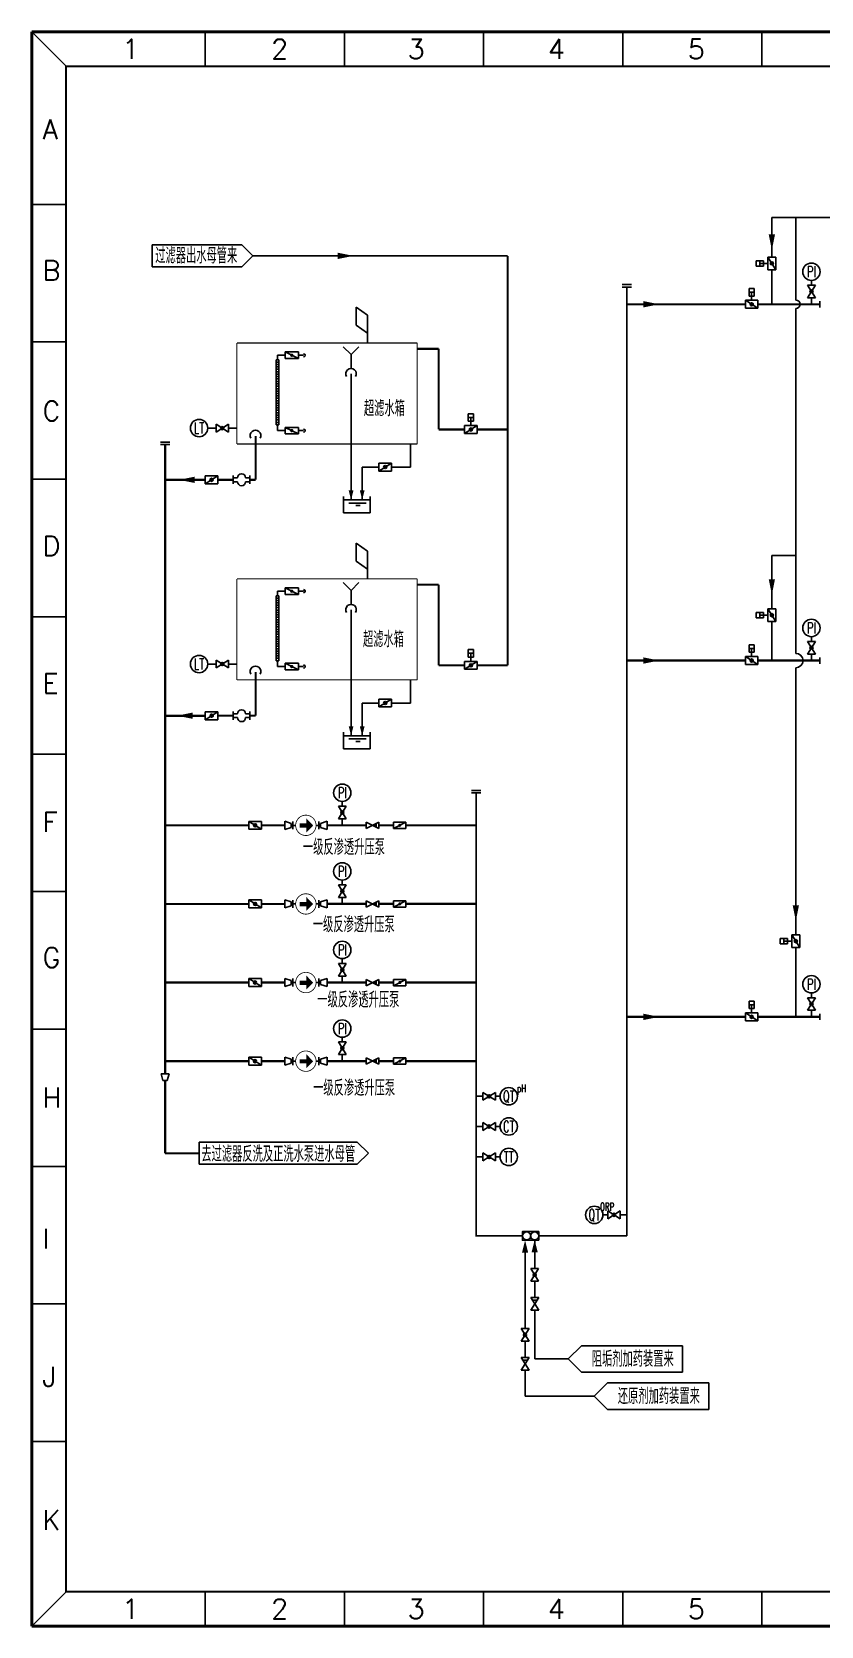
# Model space of a CAD drawing. Header units: millimetres. Extents: x 5704 to 6431, y 16369 to 16874.
# Drawn here: x 5704 to 5954, y 16369 to 16874 of the extents above; entities that cross this region are included whole.
import ezdxf
from ezdxf.enums import TextEntityAlignment as Align

# ---------------------------------------------------------------- set-up
doc = ezdxf.new("R2010")
doc.units = ezdxf.units.MM
for name, color, linetype in [('1', 1, 'Continuous'), ('3', 1, 'Continuous'), ('B', 6, 'Continuous'), ('cloud', 7, 'Continuous'), ('TEXT', 5, 'Continuous'), ('修改', 7, 'Continuous'), ('明细栏', 7, 'Continuous'), ('气动蝶阀', 7, 'Continuous'), ('生产水', 1, 'Continuous')]:
    doc.layers.add(name, color=color, linetype=linetype)
doc.styles.add('HZ', font='geditxt.shx', dxfattribs={"width": 0.7, "bigfont": 'hztxt1.shx'})
doc.styles.add('样式 2', font='txt.shx', dxfattribs={"height": 2})

# ---------------------------------------------------------------- blocks, each defined once
blk = doc.blocks.new('A$C17911FE2')
h = blk.add_hatch(color=0)
edge = h.paths.add_edge_path()
edge.add_arc((1.25, 2), 0.5, 0, 360)
at = {"color": 0}
for p, q in [((0, 0), (2.5, 4)), ((0, 4), (0, 0)), ((0, 4), (2.5, 4)), ((0, 0), (2.5, 0)), ((2.5, 4), (2.5, 0))]:
    blk.add_line(p, q, dxfattribs=at)
blk.add_circle((1.25, 2), 0.5, dxfattribs=at)
blk = doc.blocks.new('A$C10D062EE')
at = {"layer": '气动蝶阀', "color": 7}
for p, q in [((0, 2.83), (2.37, 2.83)), ((0, 2.83), (0, 1.17)), ((0, 1.17), (2.37, 1.17)), ((1.15, 2.83), (1.15, 1.17)), ((3.73, 2), (1.15, 2)), ((2.37, 2.83), (2.37, 1.17))]:
    blk.add_line(p, q, dxfattribs=at)
at = {"color": 0}
blk.add_blockref('A$C17911FE2', (3.73, 0), dxfattribs=at)
blk = doc.blocks.new('A$C73E33F1F')
at = {"color": 7}
for p, q in [((0, 0), (0, 2.56)), ((2.09, 1.92), (2.09, 0.64))]:
    blk.add_line(p, q, dxfattribs=at)
at = {"color": 0}
for p, q in [((2.09, 1.92), (0, 2.56)), ((2.09, 0.64), (0, 0))]:
    blk.add_line(p, q, dxfattribs=at)
blk = doc.blocks.new('A$C44DA49FD')
at = {"color": 0, "const_width": 0.25}
blk.add_lwpolyline([(7.34, 3.36, 1), (0.88, 3.36, 1), (7.34, 3.36, -1)], format="xyb", dxfattribs=at)
at = {"color": 7}
for points in [[(6.42, 3.3), (4.22, 5.62), (4.22, 1.1)], [(4.22, 3.96), (2.11, 3.96), (4.22, 2.64), (2.11, 2.64)]]:
    blk.add_solid(points, dxfattribs=at)
at = {"layer": '修改', "color": 0}
for p, q in [((0, 4.61), (0, 2.11)), ((0, 3.36), (0.91, 3.36)), ((8.26, 3.36), (7.34, 3.36)), ((8.26, 4.61), (8.26, 2.11))]:
    blk.add_line(p, q, dxfattribs=at)

msp = doc.modelspace()

# ---------------------------------------------------------------- hatches: boundary and pattern name
h = msp.add_hatch(color=0)
edge = h.paths.add_edge_path()
edge.add_arc((5951.22, 16792.01), 0.5, 0, 360)
h = msp.add_hatch(color=0)
edge = h.paths.add_edge_path()
edge.add_arc((5764.49, 16748.69), 0.5, 0, 360)
h = msp.add_hatch(color=0)
edge = h.paths.add_edge_path()
edge.add_arc((5951.22, 16679.11), 0.5, 0, 360)
h = msp.add_hatch(color=0)
edge = h.paths.add_edge_path()
edge.add_arc((5764.49, 16673.94), 0.5, 0, 360)
h = msp.add_hatch(color=0)
edge = h.paths.add_edge_path()
edge.add_arc((5802.51, 16626.9), 0.5, 0, 360)
for points in [[(5813.28, 16622.26), (5812.13, 16622.84), (5813.28, 16623.41)], [(5813.28, 16597.36), (5812.13, 16597.93), (5813.28, 16598.5)], [(5813.28, 16572.45), (5812.13, 16573.02), (5813.28, 16573.59)], [(5813.28, 16547.54), (5812.13, 16548.11), (5813.28, 16548.69)]]:
    msp.add_hatch(color=256).paths.add_polyline_path(points)
h = msp.add_hatch(color=0)
edge = h.paths.add_edge_path()
edge.add_arc((5802.51, 16601.99), 0.5, 0, 360)
h = msp.add_hatch(color=0)
edge = h.paths.add_edge_path()
edge.add_arc((5802.51, 16577.09), 0.5, 0, 360)
h = msp.add_hatch(color=0)
edge = h.paths.add_edge_path()
edge.add_arc((5951.22, 16566.22), 0.5, 0, 360)
h = msp.add_hatch(color=0)
edge = h.paths.add_edge_path()
edge.add_arc((5802.51, 16552.18), 0.5, 0, 360)
h = msp.add_hatch(color=0)
edge = h.paths.add_edge_path()
edge.add_arc((5849.03, 16536.97), 0.5, 0, 360)
h = msp.add_hatch(color=0)
edge = h.paths.add_edge_path()
edge.add_arc((5849.03, 16527.41), 0.5, 0, 360)
h = msp.add_hatch(color=0)
edge = h.paths.add_edge_path()
edge.add_arc((5849.03, 16517.76), 0.5, 0, 360)
h = msp.add_hatch(color=0)
edge = h.paths.add_edge_path()
edge.add_arc((5888.64, 16499.41), 0.5, 0, 360)
at = {"layer": '1'}
h = msp.add_hatch(color=0, dxfattribs=at)
edge = h.paths.add_edge_path()
edge.add_arc((5863.49, 16480.44), 0.5, 0, 360)
h = msp.add_hatch(color=0, dxfattribs=at)
edge = h.paths.add_edge_path()
edge.add_arc((5860.45, 16461.39), 0.5, 0, 360)

# ---------------------------------------------------------------- linework, layer by layer
at = {"color": 7, "linetype": 'ByBlock', "lineweight": 50}
for p, q in [((5704.12, 16874.24), (6431.36, 16874.24)), ((5704.12, 16369.1), (5704.12, 16874.24)), ((6431.36, 16369.1), (5704.12, 16369.1))]:
    msp.add_line(p, q, dxfattribs=at)
at = {"color": 7, "linetype": 'ByBlock', "lineweight": -3}
for p, q in [((5715.01, 16863.36), (5704.12, 16874.24)), ((5759.1, 16874.24), (5759.1, 16863.36)), ((5803.19, 16874.24), (5803.19, 16863.36)), ((5847.28, 16874.24), (5847.28, 16863.36)), ((5891.38, 16874.24), (5891.38, 16863.36)), ((5935.47, 16874.24), (5935.47, 16863.36)), ((5715.01, 16819.56), (5704.12, 16819.56)), ((5715.01, 16776.02), (5704.12, 16776.02)), ((5715.01, 16732.47), (5704.12, 16732.47)), ((5715.01, 16688.92), (5704.12, 16688.92)), ((5715.01, 16645.38), (5704.12, 16645.38)), ((5715.01, 16601.83), (5704.12, 16601.83)), ((5715.01, 16558.28), (5704.12, 16558.28)), ((5715.01, 16514.74), (5704.12, 16514.74)), ((5715.01, 16471.19), (5704.12, 16471.19)), ((5715.01, 16427.64), (5704.12, 16427.64)), ((5715.01, 16379.98), (5704.12, 16369.1)), ((5759.1, 16379.98), (5759.1, 16369.1)), ((5759.1, 16379.98), (5759.1, 16369.1)), ((5803.19, 16379.98), (5803.19, 16369.1)), ((5847.28, 16379.98), (5847.28, 16369.1)), ((5891.38, 16379.98), (5891.38, 16369.1)), ((5935.47, 16379.98), (5935.47, 16369.1))]:
    msp.add_line(p, q, dxfattribs=at)
at = {"color": 7, "linetype": 'ByBlock', "lineweight": 30}
for p, q in [((5715.01, 16863.36), (6420.47, 16863.36)), ((5715.01, 16379.98), (5715.01, 16863.36)), ((6420.47, 16379.98), (5715.01, 16379.98))]:
    msp.add_line(p, q, dxfattribs=at)
at = {"color": 0}
for p, q in [((5938.67, 16815.43), (6265.1, 16815.43)), ((5742.22, 16806.77), (5742.22, 16799.77)), ((5774.16, 16803.27), (5770.66, 16806.77)), ((5774.16, 16803.27), (5770.66, 16799.77)), ((5949.97, 16794.01), (5952.47, 16790.01)), ((5949.97, 16794.01), (5952.47, 16794.01)), ((5951.22, 16795.51), (5951.22, 16794.01)), ((5806.88, 16787), (5806.88, 16781.3)), ((5949.97, 16790.01), (5952.47, 16790.01)), ((5951.22, 16790.01), (5951.22, 16787.93)), ((5953.86, 16788.93), (5953.86, 16786.93)), ((5762.49, 16749.94), (5766.49, 16747.44)), ((5762.49, 16749.94), (5762.49, 16747.44)), ((5766.49, 16749.94), (5766.49, 16747.44)), ((5806.88, 16712.25), (5806.88, 16706.55)), ((5949.97, 16681.11), (5952.47, 16677.11)), ((5949.97, 16681.11), (5952.47, 16681.11)), ((5951.22, 16682.61), (5951.22, 16681.11)), ((5762.49, 16675.19), (5766.49, 16672.69)), ((5762.49, 16675.19), (5762.49, 16672.69)), ((5766.49, 16675.19), (5766.49, 16672.69)), ((5949.97, 16677.11), (5952.47, 16677.11)), ((5951.22, 16677.11), (5951.22, 16675.04)), ((5953.86, 16676.04), (5953.86, 16674.04)), ((5802.51, 16630.4), (5802.51, 16628.9)), ((5803.76, 16628.9), (5801.26, 16624.9)), ((5803.76, 16628.9), (5801.26, 16628.9)), ((5803.76, 16624.9), (5801.26, 16624.9)), ((5802.51, 16624.9), (5802.51, 16622.83)), ((5802.51, 16605.49), (5802.51, 16603.99)), ((5803.76, 16603.99), (5801.26, 16599.99)), ((5803.76, 16603.99), (5801.26, 16603.99)), ((5803.76, 16599.99), (5801.26, 16599.99)), ((5802.51, 16599.99), (5802.51, 16597.92)), ((5803.76, 16579.09), (5801.26, 16575.09)), ((5803.76, 16579.09), (5801.26, 16579.09)), ((5802.51, 16580.59), (5802.51, 16579.09)), ((5803.76, 16575.09), (5801.26, 16575.09)), ((5802.51, 16575.09), (5802.51, 16573.02)), ((5951.22, 16569.72), (5951.22, 16568.22)), ((5949.97, 16568.22), (5952.47, 16564.22)), ((5949.97, 16568.22), (5952.47, 16568.22)), ((5949.97, 16564.22), (5952.47, 16564.22)), ((5951.22, 16564.22), (5951.22, 16562.15)), ((5953.86, 16563.15), (5953.86, 16561.15)), ((5803.76, 16554.18), (5801.26, 16550.18)), ((5803.76, 16554.18), (5801.26, 16554.18)), ((5802.51, 16555.68), (5802.51, 16554.18)), ((5803.76, 16550.18), (5801.26, 16550.18)), ((5802.51, 16550.18), (5802.51, 16548.11)), ((5847.03, 16536.97), (5844.96, 16536.97)), ((5851.03, 16535.72), (5847.03, 16538.22)), ((5847.03, 16535.72), (5847.03, 16538.22)), ((5851.03, 16535.72), (5851.03, 16538.22)), ((5852.53, 16536.97), (5851.03, 16536.97)), ((5851.03, 16526.16), (5847.03, 16528.66)), ((5847.03, 16526.16), (5847.03, 16528.66)), ((5851.03, 16526.16), (5851.03, 16528.66)), ((5847.03, 16527.41), (5844.96, 16527.41)), ((5852.53, 16527.41), (5851.03, 16527.41)), ((5757.1, 16515.42), (5757.1, 16522.42)), ((5810.77, 16518.92), (5807.27, 16522.42)), ((5810.77, 16518.92), (5807.27, 16515.42)), ((5851.03, 16516.51), (5847.03, 16519.01)), ((5847.03, 16516.51), (5847.03, 16519.01)), ((5851.03, 16516.51), (5851.03, 16519.01)), ((5847.03, 16517.76), (5844.96, 16517.76)), ((5852.53, 16517.76), (5851.03, 16517.76)), ((5885.14, 16499.41), (5886.64, 16499.41)), ((5886.64, 16498.16), (5890.64, 16500.66)), ((5886.64, 16498.16), (5886.64, 16500.66)), ((5890.64, 16498.16), (5890.64, 16500.66)), ((5890.64, 16499.41), (5892.71, 16499.41)), ((5864.76, 16469.25), (5862.26, 16473.25)), ((5862.26, 16473.25), (5864.76, 16473.25)), ((5862.26, 16469.25), (5864.76, 16473.25)), ((5862.26, 16469.25), (5864.76, 16469.25)), ((5862.78, 16472.42), (5864.24, 16472.42)), ((5874.09, 16453.75), (5878.29, 16457.95)), ((5910.38, 16449.55), (5910.38, 16457.95)), ((5861.71, 16450.2), (5859.21, 16454.2)), ((5859.21, 16454.2), (5861.71, 16454.2)), ((5859.21, 16450.2), (5861.71, 16454.2)), ((5859.73, 16453.38), (5861.2, 16453.38)), ((5874.09, 16453.75), (5878.29, 16449.55)), ((5859.21, 16450.2), (5861.71, 16450.2)), ((5882.35, 16441.95), (5886.55, 16446.15)), ((5918.64, 16437.75), (5918.64, 16446.15)), ((5882.35, 16441.95), (5886.55, 16437.75))]:
    msp.add_line(p, q, dxfattribs=at)
at = {"color": 7}
for p, q in [((5938.67, 16802.89), (5938.67, 16815.43)), ((5938.67, 16787.93), (5938.67, 16798.89)), ((5784.43, 16772.82), (5788.63, 16770.72)), ((5784.43, 16770.72), (5784.43, 16772.82)), ((5784.43, 16770.72), (5784.43, 16772.82)), ((5788.63, 16770.72), (5788.63, 16772.82)), ((5784.43, 16748.94), (5788.63, 16746.85)), ((5784.43, 16746.85), (5784.43, 16748.94)), ((5784.43, 16746.85), (5784.43, 16748.94)), ((5788.63, 16746.85), (5788.63, 16748.94)), ((5938.67, 16691.44), (5938.67, 16708.3)), ((5784.43, 16698.07), (5788.63, 16695.97)), ((5784.43, 16695.97), (5784.43, 16698.07)), ((5784.43, 16695.97), (5784.43, 16698.07)), ((5788.63, 16695.97), (5788.63, 16698.07)), ((5938.67, 16675.04), (5938.67, 16687.44)), ((5784.43, 16674.19), (5788.63, 16672.09)), ((5784.43, 16672.09), (5784.43, 16674.19)), ((5784.43, 16672.09), (5784.43, 16674.19)), ((5788.63, 16672.09), (5788.63, 16674.19)), ((5814.13, 16621.84), (5810.13, 16623.84)), ((5810.13, 16621.84), (5814.13, 16623.84)), ((5810.13, 16623.84), (5810.13, 16621.84)), ((5810.13, 16623.84), (5810.13, 16621.84)), ((5814.13, 16623.84), (5814.13, 16621.84)), ((5818.7, 16621.84), (5818.7, 16623.84)), ((5822.7, 16623.84), (5818.7, 16621.84)), ((5822.7, 16621.84), (5822.7, 16623.84)), ((5822.7, 16621.84), (5822.7, 16623.84)), ((5814.13, 16596.93), (5810.13, 16598.93)), ((5810.13, 16596.93), (5814.13, 16598.93)), ((5810.13, 16598.93), (5810.13, 16596.93)), ((5810.13, 16598.93), (5810.13, 16596.93)), ((5814.13, 16598.93), (5814.13, 16596.93)), ((5818.7, 16596.93), (5818.7, 16598.93)), ((5822.7, 16598.93), (5818.7, 16596.93)), ((5822.7, 16596.93), (5822.7, 16598.93)), ((5822.7, 16596.93), (5822.7, 16598.93)), ((5814.13, 16572.02), (5810.13, 16574.02)), ((5810.13, 16572.02), (5814.13, 16574.02)), ((5810.13, 16574.02), (5810.13, 16572.02)), ((5810.13, 16574.02), (5810.13, 16572.02)), ((5814.13, 16574.02), (5814.13, 16572.02)), ((5818.7, 16572.02), (5818.7, 16574.02)), ((5822.7, 16574.02), (5818.7, 16572.02)), ((5822.7, 16572.02), (5822.7, 16574.02)), ((5822.7, 16572.02), (5822.7, 16574.02)), ((5814.13, 16547.11), (5810.13, 16549.11)), ((5810.13, 16547.11), (5814.13, 16549.11)), ((5810.13, 16549.11), (5810.13, 16547.11)), ((5810.13, 16549.11), (5810.13, 16547.11)), ((5814.13, 16549.11), (5814.13, 16547.11)), ((5818.7, 16547.11), (5818.7, 16549.11)), ((5822.7, 16549.11), (5818.7, 16547.11)), ((5822.7, 16547.11), (5822.7, 16549.11)), ((5822.7, 16547.11), (5822.7, 16549.11)), ((5747.64, 16544.12), (5745.08, 16544.12)), ((5745.68, 16542.03), (5746.97, 16542.03))]:
    msp.add_line(p, q, dxfattribs=at)
for p, q in [((5806.88, 16787), (5810.48, 16784.46)), ((5806.88, 16781.3), (5810.48, 16778.77)), ((5810.48, 16784.46), (5810.48, 16775.67)), ((5805.3, 16772.01), (5802.81, 16774.48)), ((5805.3, 16772.01), (5807.79, 16774.48)), ((5805.3, 16772.01), (5805.3, 16767.59)), ((5805.3, 16765.91), (5805.3, 16725.95)), ((5824.12, 16743.67), (5824.12, 16736.35)), ((5808.82, 16736.35), (5808.82, 16725.95)), ((5814.1, 16736.35), (5808.82, 16736.35)), ((5824.12, 16736.35), (5818.1, 16736.35)), ((5802.89, 16727.06), (5802.89, 16721.81)), ((5811.39, 16725.95), (5802.89, 16725.95)), ((5811.39, 16721.81), (5811.39, 16727.06)), ((5802.89, 16721.81), (5811.39, 16721.81)), ((5810.03, 16724.95), (5804.54, 16724.95)), ((5806.36, 16724.95), (5804.57, 16724.95)), ((5808.14, 16724.14), (5806.78, 16724.14)), ((5810.03, 16724.95), (5808.56, 16724.95)), ((5806.88, 16712.25), (5810.48, 16709.71)), ((5806.88, 16706.55), (5810.48, 16704.02)), ((5810.48, 16709.71), (5810.48, 16700.92)), ((5805.3, 16697.26), (5802.81, 16699.73)), ((5805.3, 16697.26), (5807.79, 16699.73)), ((5805.3, 16697.26), (5805.3, 16692.84)), ((5805.3, 16691.16), (5805.3, 16651.2)), ((5824.12, 16668.92), (5824.12, 16661.59)), ((5808.82, 16661.59), (5808.82, 16651.2)), ((5814.1, 16661.59), (5808.82, 16661.59)), ((5824.12, 16661.59), (5818.1, 16661.59)), ((5802.89, 16652.31), (5802.89, 16647.06)), ((5811.39, 16651.2), (5802.89, 16651.2)), ((5810.03, 16650.2), (5804.54, 16650.2)), ((5806.36, 16650.2), (5804.57, 16650.2)), ((5810.03, 16650.2), (5808.56, 16650.2)), ((5811.39, 16647.06), (5811.39, 16652.31)), ((5802.89, 16647.06), (5811.39, 16647.06)), ((5808.14, 16649.38), (5806.78, 16649.38))]:
    msp.add_line(p, q)
at = {"color": 0, "linetype": 'Continuous'}
msp.add_line((5745.68, 16542.03), (5745.08, 16544.12), dxfattribs=at)
at = {"color": 7, "linetype": 'Continuous'}
msp.add_line((5746.97, 16542.03), (5747.64, 16544.12), dxfattribs=at)
at = {"color": 6}
for p, q in [((5860.45, 16490.05), (5860.45, 16463.39)), ((5860.45, 16459.39), (5860.45, 16454.2)), ((5860.46, 16454.2), (5860.46, 16459.39)), ((5860.45, 16450.2), (5860.45, 16446.75)), ((5860.45, 16446.75), (5860.45, 16441.95)), ((5860.45, 16441.95), (5882.35, 16441.95))]:
    msp.add_line(p, q, dxfattribs=at)
at = {"color": 3, "linetype": 'Continuous', "const_width": 0.7}
for points in [[(5892.71, 16787.93), (5930.26, 16787.93)], [(5934.26, 16787.93), (5953.86, 16787.93)], [(5833.04, 16773.82), (5826.27, 16773.82)], [(5833.04, 16773.82), (5833.04, 16748.27)], [(5775.04, 16746.22), (5775.04, 16741.23)], [(5841.24, 16748.27), (5833.04, 16748.27)], [(5854.96, 16748.27), (5845.24, 16748.27)], [(5746.36, 16743.47), (5746.36, 16544.12)], [(5775.04, 16743.67), (5775.04, 16732.32)], [(5759.07, 16732.31), (5746.36, 16732.31)], [(5767.96, 16732.32), (5763.07, 16732.32)], [(5833.04, 16699.07), (5826.27, 16699.07)], [(5833.04, 16699.07), (5833.04, 16673.52)], [(5892.71, 16675.04), (5930.26, 16675.04)], [(5934.26, 16675.04), (5953.86, 16675.04)], [(5775.04, 16671.46), (5775.04, 16666.48)], [(5841.24, 16673.52), (5833.04, 16673.52)], [(5854.96, 16673.52), (5845.24, 16673.52)], [(5775.04, 16668.92), (5775.04, 16657.57)], [(5759.09, 16657.56), (5746.36, 16657.56)], [(5767.96, 16657.57), (5763.09, 16657.57)], [(5746.36, 16622.83), (5772.87, 16622.83)], [(5776.87, 16622.83), (5784.27, 16622.83)], [(5797.71, 16622.84), (5810.13, 16622.84)], [(5814.13, 16622.84), (5818.7, 16622.84)], [(5822.7, 16622.84), (5844.96, 16622.84)], [(5746.36, 16597.92), (5772.87, 16597.92)], [(5776.87, 16597.92), (5784.27, 16597.92)], [(5797.71, 16597.93), (5810.13, 16597.93)], [(5814.13, 16597.93), (5818.7, 16597.93)], [(5822.7, 16597.93), (5844.96, 16597.93)], [(5746.36, 16573.02), (5772.87, 16573.02)], [(5776.87, 16573.02), (5784.27, 16573.02)], [(5797.71, 16573.02), (5810.13, 16573.02)], [(5814.13, 16573.02), (5818.7, 16573.02)], [(5822.7, 16573.02), (5844.96, 16573.02)], [(5892.71, 16562.15), (5930.26, 16562.15)], [(5934.26, 16562.15), (5953.86, 16562.15)], [(5746.36, 16548.11), (5772.87, 16548.11)], [(5776.87, 16548.11), (5784.27, 16548.11)], [(5797.71, 16548.11), (5810.13, 16548.11)], [(5814.13, 16548.11), (5818.7, 16548.11)], [(5822.7, 16548.11), (5844.96, 16548.11)], [(5746.36, 16542.03), (5746.36, 16518.92)], [(5746.36, 16518.92), (5757.1, 16518.92)]]:
    msp.add_lwpolyline(points, dxfattribs=at)
at = {"const_width": 0.367}
for points in [[(5826.27, 16775.67), (5769.1, 16775.67)], [(5769.1, 16775.67), (5769.1, 16743.67)], [(5826.27, 16775.67), (5826.27, 16743.67)], [(5826.27, 16743.67), (5769.1, 16743.67)], [(5826.27, 16700.92), (5769.1, 16700.92)], [(5769.1, 16700.92), (5769.1, 16668.92)], [(5826.27, 16700.92), (5826.27, 16668.92)], [(5826.27, 16668.92), (5769.1, 16668.92)]]:
    msp.add_lwpolyline(points, dxfattribs=at)
at = {"color": 0, "linetype": 'Continuous', "const_width": 0.7}
for points in [[(5775.04, 16732.32), (5773.19, 16732.32)], [(5775.04, 16657.57), (5773.19, 16657.57)]]:
    msp.add_lwpolyline(points, dxfattribs=at)
at = {"color": 7}
for points in [[(5805.3, 16728.95, 1.5, 0, 0), (5805.3, 16725.95, 0, 0, 0)], [(5808.82, 16728.95, 1.5, 0, 0), (5808.82, 16725.95, 0, 0, 0)], [(5805.3, 16654.2, 1.5, 0, 0), (5805.3, 16651.2, 0, 0, 0)], [(5808.82, 16654.2, 1.5, 0, 0), (5808.82, 16651.2, 0, 0, 0)]]:
    msp.add_lwpolyline(points, format="xyseb", dxfattribs=at)
msp.add_lwpolyline([(5864.8, 16491.36), (5859.61, 16491.36), (5859.61, 16494.13), (5864.8, 16494.13)], close=True, dxfattribs=at)
at = {"color": 0}
for centre, radius in [((5951.22, 16798.26), 2.75), ((5951.22, 16792.01), 0.5), ((5757.13, 16748.69), 2.75), ((5764.49, 16748.69), 0.5), ((5951.22, 16685.36), 2.75), ((5757.13, 16673.94), 2.75), ((5951.22, 16679.11), 0.5), ((5764.49, 16673.94), 0.5), ((5802.51, 16633.15), 2.75), ((5802.51, 16626.9), 0.5), ((5802.51, 16608.24), 2.75), ((5802.51, 16601.99), 0.5), ((5802.51, 16583.34), 2.75), ((5802.51, 16577.09), 0.5), ((5951.22, 16572.47), 2.75), ((5951.22, 16566.22), 0.5), ((5802.51, 16558.43), 2.75), ((5802.51, 16552.18), 0.5), ((5855.28, 16536.97), 2.75), ((5849.03, 16536.97), 0.5), ((5855.28, 16527.41), 2.75), ((5849.03, 16527.41), 0.5), ((5849.03, 16517.76), 0.5), ((5855.28, 16517.76), 2.75), ((5882.39, 16499.41), 2.75), ((5888.64, 16499.41), 0.5)]:
    msp.add_circle(centre, radius, dxfattribs=at)
at = {"color": 7}
for centre in [(5860.94, 16492.73), (5863.49, 16492.73)]:
    msp.add_circle(centre, 1.28, dxfattribs=at)
at = {"color": 7, "ltscale": 0.2}
for centre in [(5790.25, 16771.77), (5790.25, 16747.89), (5790.25, 16697.02), (5790.25, 16673.14)]:
    msp.add_arc(centre, 0.501, 270, 90, dxfattribs=at)
for centre in [(5805.3, 16765.91), (5805.3, 16691.16)]:
    msp.add_arc(centre, 1.68, 328.7532, 211.2468)
at = {"color": 3, "linetype": 'Continuous'}
for centre in [(5775.01, 16746.39), (5775.01, 16671.63)]:
    msp.add_arc(centre, 1.68, 328.7532, 211.2468, dxfattribs=at)
at = {"color": 6}
msp.add_solid([(5861.43, 16487.45), (5860.45, 16491.36), (5859.47, 16487.45)], dxfattribs=at)
at = {"layer": '1', "color": 7}
for p, q in [((5770.66, 16806.77), (5742.22, 16806.77)), ((5770.66, 16799.77), (5742.22, 16799.77)), ((5788.63, 16772.82), (5784.43, 16772.82)), ((5784.43, 16770.72), (5788.63, 16770.72)), ((5788.63, 16748.94), (5784.43, 16748.94)), ((5784.43, 16746.85), (5788.63, 16746.85)), ((5788.63, 16698.07), (5784.43, 16698.07)), ((5784.43, 16695.97), (5788.63, 16695.97)), ((5788.63, 16674.19), (5784.43, 16674.19)), ((5784.43, 16672.09), (5788.63, 16672.09)), ((5813.28, 16623.41), (5813.28, 16622.26)), ((5813.28, 16623.41), (5813.28, 16622.26)), ((5818.7, 16623.84), (5822.7, 16623.84)), ((5822.7, 16621.84), (5818.7, 16621.84)), ((5813.28, 16598.5), (5813.28, 16597.36)), ((5813.28, 16598.5), (5813.28, 16597.36)), ((5818.7, 16598.93), (5822.7, 16598.93)), ((5822.7, 16596.93), (5818.7, 16596.93)), ((5818.7, 16574.02), (5822.7, 16574.02)), ((5813.28, 16573.59), (5813.28, 16572.45)), ((5813.28, 16573.59), (5813.28, 16572.45)), ((5822.7, 16572.02), (5818.7, 16572.02)), ((5813.28, 16548.69), (5813.28, 16547.54)), ((5813.28, 16548.69), (5813.28, 16547.54)), ((5818.7, 16549.11), (5822.7, 16549.11)), ((5822.7, 16547.11), (5818.7, 16547.11)), ((5807.27, 16522.42), (5757.1, 16522.42)), ((5807.27, 16515.42), (5757.1, 16515.42)), ((5878.29, 16457.95), (5910.38, 16457.95)), ((5878.29, 16449.55), (5910.38, 16449.55)), ((5886.55, 16446.15), (5918.64, 16446.15)), ((5886.55, 16437.75), (5918.64, 16437.75))]:
    msp.add_line(p, q, dxfattribs=at)
at = {"layer": '1', "color": 0}
for p, q in [((5952.47, 16794.01), (5949.97, 16790.01)), ((5762.49, 16747.44), (5766.49, 16749.94)), ((5952.47, 16681.11), (5949.97, 16677.11)), ((5762.49, 16672.69), (5766.49, 16675.19)), ((5801.26, 16628.9), (5803.76, 16624.9)), ((5801.26, 16603.99), (5803.76, 16599.99)), ((5801.26, 16579.09), (5803.76, 16575.09)), ((5952.47, 16568.22), (5949.97, 16564.22)), ((5801.26, 16554.18), (5803.76, 16550.18)), ((5851.03, 16538.22), (5847.03, 16535.72)), ((5851.03, 16528.66), (5847.03, 16526.16)), ((5851.03, 16519.01), (5847.03, 16516.51)), ((5886.64, 16500.66), (5890.64, 16498.16)), ((5862.24, 16482.44), (5864.74, 16478.44)), ((5862.24, 16482.44), (5864.74, 16482.44)), ((5864.74, 16482.44), (5862.24, 16478.44)), ((5862.24, 16478.44), (5864.74, 16478.44)), ((5859.2, 16463.39), (5861.7, 16459.39)), ((5859.2, 16463.39), (5861.7, 16463.39)), ((5861.7, 16463.39), (5859.2, 16459.39)), ((5859.2, 16459.39), (5861.7, 16459.39))]:
    msp.add_line(p, q, dxfattribs=at)
at = {"layer": '1', "color": 40}
for p, q in [((5863.49, 16491.46), (5863.49, 16482.44)), ((5863.49, 16478.44), (5863.49, 16473.25)), ((5863.49, 16453.75), (5863.49, 16469.25)), ((5863.49, 16453.75), (5874.09, 16453.75))]:
    msp.add_line(p, q, dxfattribs=at)
at = {"layer": '1', "color": 0}
for points in [[(5938.67, 16805.11, 0, 2, 0), (5938.67, 16810.11, 2, 2, 0)], [(5938.67, 16695.82, 0, 2, 0), (5938.67, 16700.82, 2, 2, 0)], [(5946.26, 16592.5, 0, 2, 0), (5946.26, 16597.5, 2, 2, 0)]]:
    msp.add_lwpolyline(points, format="xyseb", dxfattribs=at)
at = {"layer": '1', "color": 3}
for points in [[(5806.03, 16803.27, 0, 2, 0), (5801.03, 16803.27, 2, 2, 0)], [(5902.95, 16787.93, 0, 2, 0), (5897.95, 16787.93, 2, 2, 0)], [(5750.76, 16732.31, 0, 2, 0), (5755.76, 16732.31, 2, 2, 0)], [(5902.95, 16675.04, 0, 2, 0), (5897.95, 16675.04, 2, 2, 0)], [(5750.12, 16657.56, 0, 2, 0), (5755.12, 16657.56, 2, 2, 0)], [(5902.95, 16562.15, 0, 2, 0), (5897.95, 16562.15, 2, 2, 0)]]:
    msp.add_lwpolyline(points, format="xyseb", dxfattribs=at)
at = {"layer": '1', "color": 7}
for points, const_width in [([(5786.34, 16771.77, -1), (5786.66, 16771.77, -1)], 0.729), ([(5786.34, 16747.89, -1), (5786.66, 16747.89, -1)], 0.729), ([(5786.34, 16697.02, -1), (5786.66, 16697.02, -1)], 0.729), ([(5786.34, 16673.14, -1), (5786.66, 16673.14, -1)], 0.729), ([(5820.88, 16622.84, 1), (5820.57, 16622.84, 1)], 0.694), ([(5820.88, 16597.93, 1), (5820.57, 16597.93, 1)], 0.694), ([(5820.88, 16573.02, 1), (5820.57, 16573.02, 1)], 0.694), ([(5820.88, 16548.11, 1), (5820.57, 16548.11, 1)], 0.694)]:
    msp.add_lwpolyline(points, format="xyb", close=True, dxfattribs=dict(at, const_width=const_width))
at = {"layer": '1', "color": 0}
for centre in [(5863.49, 16480.44), (5860.45, 16461.39)]:
    msp.add_circle(centre, 0.5, dxfattribs=at)
at = {"layer": '1', "color": 40}
msp.add_solid([(5864.47, 16487.55), (5863.49, 16491.46), (5862.52, 16487.55)], dxfattribs=at)
at = {"layer": '3', "color": 0}
msp.add_line((5863.49, 16482.26), (5863.49, 16489.1), dxfattribs=at)
at = {"layer": 'B', "color": 7, "ltscale": 25}
for p, q in [((5781.57, 16749.72), (5781.57, 16770.34)), ((5782.42, 16770.34), (5781.57, 16770.34)), ((5782.42, 16770.34), (5782.42, 16749.72)), ((5781.57, 16674.96), (5781.57, 16695.58)), ((5782.42, 16695.58), (5781.57, 16695.58)), ((5782.42, 16695.58), (5782.42, 16674.96))]:
    msp.add_line(p, q, dxfattribs=at)
at = {"layer": 'B', "color": 0}
for p, q in [((5767.96, 16733.63), (5767.96, 16731.02)), ((5767.96, 16733.63), (5767.96, 16731.02)), ((5773.19, 16733.63), (5773.19, 16731.02)), ((5767.96, 16658.88), (5767.96, 16656.26)), ((5767.96, 16658.88), (5767.96, 16656.26)), ((5773.19, 16658.88), (5773.19, 16656.26))]:
    msp.add_line(p, q, dxfattribs=at)
at = {"layer": 'B', "color": 0, "ltscale": 25}
for p, q in [((5767.96, 16733.63), (5767.96, 16731.02)), ((5767.96, 16732.95), (5769.3, 16732.95)), ((5767.96, 16731.7), (5769.3, 16731.7)), ((5771.85, 16732.95), (5773.19, 16732.95)), ((5771.85, 16731.7), (5773.19, 16731.7)), ((5773.19, 16731.02), (5773.19, 16733.63)), ((5767.96, 16658.88), (5767.96, 16656.26)), ((5767.96, 16658.19), (5769.3, 16658.19)), ((5767.96, 16656.95), (5769.3, 16656.95)), ((5771.85, 16658.19), (5773.19, 16658.19)), ((5771.85, 16656.95), (5773.19, 16656.95)), ((5773.19, 16656.26), (5773.19, 16658.88))]:
    msp.add_line(p, q, dxfattribs=at)
for centre, start, end in [((5770.57, 16732.95), 0, 180), ((5770.57, 16731.7), 180, 0), ((5770.57, 16658.19), 0, 180), ((5770.57, 16656.95), 180, 0)]:
    msp.add_arc(centre, 1.27, start, end, dxfattribs=at)
at = {"layer": 'cloud', "color": 7, "linetype": 'Continuous', "ltscale": 25}
for p, q in [((5781.99, 16770.34), (5781.99, 16771.77)), ((5781.99, 16771.77), (5784.43, 16771.77)), ((5788.63, 16771.77), (5790.25, 16771.77)), ((5781.99, 16749.72), (5781.99, 16747.89)), ((5781.99, 16747.89), (5784.43, 16747.89)), ((5788.63, 16747.89), (5790.25, 16747.89)), ((5781.99, 16695.58), (5781.99, 16697.02)), ((5781.99, 16697.02), (5784.43, 16697.02)), ((5788.63, 16697.02), (5790.25, 16697.02)), ((5781.99, 16674.96), (5781.99, 16673.14)), ((5781.99, 16673.14), (5784.43, 16673.14)), ((5788.63, 16673.14), (5790.25, 16673.14))]:
    msp.add_line(p, q, dxfattribs=at)
at = {"layer": 'TEXT', "color": 7, "linetype": 'Continuous', "ltscale": 25}
for p, q in [((5782.2, 16769.6), (5781.57, 16769.6)), ((5782.2, 16768.84), (5781.57, 16768.84)), ((5782.2, 16768.84), (5781.57, 16768.84)), ((5782.2, 16768.08), (5781.57, 16768.08)), ((5782.2, 16767.32), (5781.57, 16767.32)), ((5782.2, 16767.32), (5781.57, 16767.32)), ((5782.2, 16766.57), (5781.57, 16766.57)), ((5782.2, 16765.81), (5781.57, 16765.81)), ((5782.2, 16765.01), (5781.57, 16765.01)), ((5782.2, 16764.26), (5781.57, 16764.26)), ((5782.2, 16763.5), (5781.57, 16763.5)), ((5782.2, 16762.74), (5781.57, 16762.74)), ((5782.2, 16761.98), (5781.57, 16761.98)), ((5782.2, 16761.98), (5781.57, 16761.98)), ((5782.2, 16761.19), (5781.57, 16761.19)), ((5782.2, 16760.43), (5781.57, 16760.43)), ((5782.2, 16759.67), (5781.57, 16759.67)), ((5782.2, 16758.92), (5781.57, 16758.92)), ((5782.2, 16758.16), (5781.57, 16758.16)), ((5782.2, 16758.16), (5781.57, 16758.16)), ((5782.2, 16757.36), (5781.57, 16757.36)), ((5782.2, 16756.61), (5781.57, 16756.61)), ((5782.2, 16755.85), (5781.57, 16755.85)), ((5782.2, 16755.09), (5781.57, 16755.09)), ((5782.2, 16754.33), (5781.57, 16754.33)), ((5782.2, 16754.33), (5781.57, 16754.33)), ((5782.2, 16753.54), (5781.57, 16753.54)), ((5782.2, 16752.78), (5781.57, 16752.78)), ((5782.2, 16752.03), (5781.57, 16752.03)), ((5782.2, 16751.27), (5781.57, 16751.27)), ((5782.2, 16750.51), (5781.57, 16750.51)), ((5782.2, 16750.51), (5781.57, 16750.51)), ((5782.42, 16749.72), (5781.57, 16749.72)), ((5782.2, 16694.84), (5781.57, 16694.84)), ((5782.2, 16694.09), (5781.57, 16694.09)), ((5782.2, 16694.09), (5781.57, 16694.09)), ((5782.2, 16693.33), (5781.57, 16693.33)), ((5782.2, 16692.57), (5781.57, 16692.57)), ((5782.2, 16692.57), (5781.57, 16692.57)), ((5782.2, 16691.81), (5781.57, 16691.81)), ((5782.2, 16691.06), (5781.57, 16691.06)), ((5782.2, 16690.26), (5781.57, 16690.26)), ((5782.2, 16689.5), (5781.57, 16689.5)), ((5782.2, 16688.75), (5781.57, 16688.75)), ((5782.2, 16687.99), (5781.57, 16687.99)), ((5782.2, 16687.23), (5781.57, 16687.23)), ((5782.2, 16687.23), (5781.57, 16687.23)), ((5782.2, 16686.44), (5781.57, 16686.44)), ((5782.2, 16685.68), (5781.57, 16685.68)), ((5782.2, 16684.92), (5781.57, 16684.92)), ((5782.2, 16684.16), (5781.57, 16684.16)), ((5782.2, 16683.41), (5781.57, 16683.41)), ((5782.2, 16683.41), (5781.57, 16683.41)), ((5782.2, 16682.61), (5781.57, 16682.61)), ((5782.2, 16681.85), (5781.57, 16681.85)), ((5782.2, 16681.1), (5781.57, 16681.1)), ((5782.2, 16680.34), (5781.57, 16680.34)), ((5782.2, 16679.58), (5781.57, 16679.58)), ((5782.2, 16679.58), (5781.57, 16679.58)), ((5782.2, 16678.79), (5781.57, 16678.79)), ((5782.2, 16678.03), (5781.57, 16678.03)), ((5782.2, 16677.27), (5781.57, 16677.27)), ((5782.2, 16676.51), (5781.57, 16676.51)), ((5782.2, 16675.76), (5781.57, 16675.76)), ((5782.2, 16675.76), (5781.57, 16675.76)), ((5782.42, 16674.96), (5781.57, 16674.96))]:
    msp.add_line(p, q, dxfattribs=at)
at = {"layer": '修改', "color": 7}
for p, q in [((5946.26, 16815.43), (5946.26, 16789.28)), ((5946.26, 16786.59), (5946.26, 16677.32)), ((5759.88, 16748.69), (5762.49, 16748.69)), ((5759.88, 16748.69), (5762.49, 16748.69)), ((5766.49, 16748.69), (5769.1, 16748.69)), ((5766.49, 16748.69), (5769.1, 16748.69)), ((5938.67, 16708.3), (5946.26, 16708.3)), ((5759.88, 16673.94), (5762.49, 16673.94)), ((5759.88, 16673.94), (5762.49, 16673.94)), ((5766.49, 16673.94), (5769.1, 16673.94)), ((5766.49, 16673.94), (5769.1, 16673.94)), ((5946.26, 16672.76), (5946.26, 16588.12)), ((5946.26, 16584.12), (5946.26, 16562.15))]:
    msp.add_line(p, q, dxfattribs=at)
for centre, radius in [((5946.26, 16787.93), 1.34), ((5946.26, 16675.04), 2.28)]:
    msp.add_arc(centre, radius, 270, 90, dxfattribs=at)
at = {"layer": '生产水', "color": 3, "linetype": 'Continuous'}
for p, q in [((5891.21, 16794.17), (5894.21, 16794.17)), ((5891.21, 16793.37), (5894.21, 16793.37)), ((5747.86, 16744.27), (5744.86, 16744.27)), ((5747.86, 16743.47), (5744.86, 16743.47)), ((5843.46, 16633.88), (5846.46, 16633.88)), ((5843.46, 16633.08), (5846.46, 16633.08))]:
    msp.add_line(p, q, dxfattribs=at)
at = {"layer": '生产水', "color": 3, "linetype": 'Continuous', "const_width": 0.59}
for points in [[(5774.16, 16803.27), (5854.96, 16803.27)], [(5854.96, 16803.27), (5854.96, 16673.52)], [(5892.71, 16793.37), (5892.72, 16492.74)], [(5844.96, 16633.08), (5844.96, 16492.74), (5859.67, 16492.74)], [(5864.77, 16492.74), (5892.72, 16492.75)]]:
    msp.add_lwpolyline(points, dxfattribs=at)

# ---------------------------------------------------------------- block references
at = {"color": 0, "xscale": -1}
for name, p, rotation in [('A$C10D062EE', (5933.69, 16802.89), 180), ('A$C10D062EE', (5845.24, 16753.25), 90), ('A$C17911FE2', (5818.1, 16737.6), 90), ('A$C17911FE2', (5763.07, 16733.56), 90), ('A$C10D062EE', (5933.69, 16691.44), 180), ('A$C10D062EE', (5845.24, 16678.5), 90), ('A$C17911FE2', (5818.1, 16662.84), 90), ('A$C17911FE2', (5763.09, 16658.81), 90), ('A$C10D062EE', (5941.28, 16588.12), 180)]:
    msp.add_blockref(name, p, dxfattribs=dict(at, rotation=rotation))
at = {"color": 0, "rotation": 270}
for name, p in [('A$C10D062EE', (5930.26, 16792.92)), ('A$C10D062EE', (5930.26, 16680.02)), ('A$C17911FE2', (5772.87, 16624.09)), ('A$C17911FE2', (5772.87, 16599.18)), ('A$C17911FE2', (5772.87, 16574.27)), ('A$C10D062EE', (5930.26, 16567.13)), ('A$C17911FE2', (5772.87, 16549.36))]:
    msp.add_blockref(name, p, dxfattribs=at)
at = {"color": 0}
for name, p in [('A$C44DA49FD', (5786.86, 16619.47)), ('A$C73E33F1F', (5784.27, 16621.54)), ('A$C73E33F1F', (5784.27, 16596.64)), ('A$C44DA49FD', (5786.86, 16594.56)), ('A$C73E33F1F', (5784.27, 16571.73)), ('A$C44DA49FD', (5786.86, 16569.65)), ('A$C73E33F1F', (5784.27, 16546.82)), ('A$C44DA49FD', (5786.86, 16544.74))]:
    msp.add_blockref(name, p, dxfattribs=at)
at = {"color": 0, "xscale": -1}
for p in [(5797.71, 16621.54), (5797.71, 16596.64), (5797.71, 16571.73), (5797.71, 16546.82)]:
    msp.add_blockref('A$C73E33F1F', p, dxfattribs=at)

# ---------------------------------------------------------------- texts
at = {"color": 7, "linetype": 'ByBlock', "lineweight": -3, "style": '样式 2'}
for s, p in [('1', (5732.74, 16865.67)), ('2', (5779.98, 16865.67)), ('3', (5823.25, 16865.67)), ('4', (5867.73, 16865.67)), ('5', (5912.04, 16865.67)), ('A', (5707.51, 16840.28)), ('B', (5707.51, 16795.52)), ('C', (5707.51, 16750.97)), ('D', (5707.51, 16708.24)), ('E', (5707.51, 16664.7)), ('F', (5707.51, 16620.75)), ('G', (5707.51, 16577.81)), ('H', (5707.51, 16533.47)), ('I', (5707.51, 16488.71)), ('J', (5707.51, 16444.97)), ('K', (5707.51, 16399.61)), ('1', (5732.74, 16371.42)), ('2', (5779.98, 16371.42)), ('3', (5823.25, 16371.42)), ('4', (5867.73, 16371.42)), ('5', (5912.04, 16371.42))]:
    msp.add_text(s, height=6.25, dxfattribs=at).set_placement(p)
at = {"color": 7, "style": 'HZ', "width": 0.65}
for s, height, p in [('PI', 3.5, (5951.22, 16798.26)), ('LT', 3.5, (5757.13, 16748.69)), ('PI', 3.5, (5951.22, 16685.36)), ('LT', 3.5, (5757.13, 16673.94)), ('PI', 3.5, (5802.51, 16633.15)), ('PI', 3.5, (5802.51, 16608.24)), ('PI', 3.5, (5802.51, 16583.34)), ('PI', 3.5, (5951.22, 16572.47)), ('PI', 3.5, (5802.51, 16558.43)), ('QT', 3.5, (5855.28, 16536.97)), ('pH', 2.5, (5859.33, 16539.5)), ('CT', 3.5, (5855.28, 16527.41)), ('TT', 3.5, (5855.28, 16517.76)), ('ORP', 2.5, (5886.45, 16501.95)), ('QT', 3.5, (5882.39, 16499.41))]:
    msp.add_text(s, height=height, dxfattribs=at).set_placement(p, align=Align.MIDDLE_CENTER)
at = {"layer": '1', "color": 7, "style": 'HZ', "width": 0.65}
for s, p in [('过滤器出水母管来', (5743.23, 16800.85)), ('去过滤器反洗及正洗水泵进水母管', (5757.84, 16516.2)), ('阻垢剂加药装置来', (5881.58, 16451.25)), ('还原剂加药装置来', (5889.84, 16439.45))]:
    msp.add_text(s, height=5, dxfattribs=at).set_placement(p)
at = {"layer": '明细栏', "color": 7, "style": 'HZ', "width": 0.65}
for s, p in [('超滤水箱', (5809.36, 16752.44)), ('超滤水箱', (5809.07, 16679.27)), ('一级反渗透升压泵', (5790.03, 16613.44)), ('一级反渗透升压泵', (5793.15, 16588.91)), ('一级反渗透升压泵', (5794.59, 16565.09)), ('一级反渗透升压泵', (5793.25, 16537.13))]:
    msp.add_text(s, height=5, dxfattribs=at).set_placement(p)

doc.saveas('drawing.dxf')
